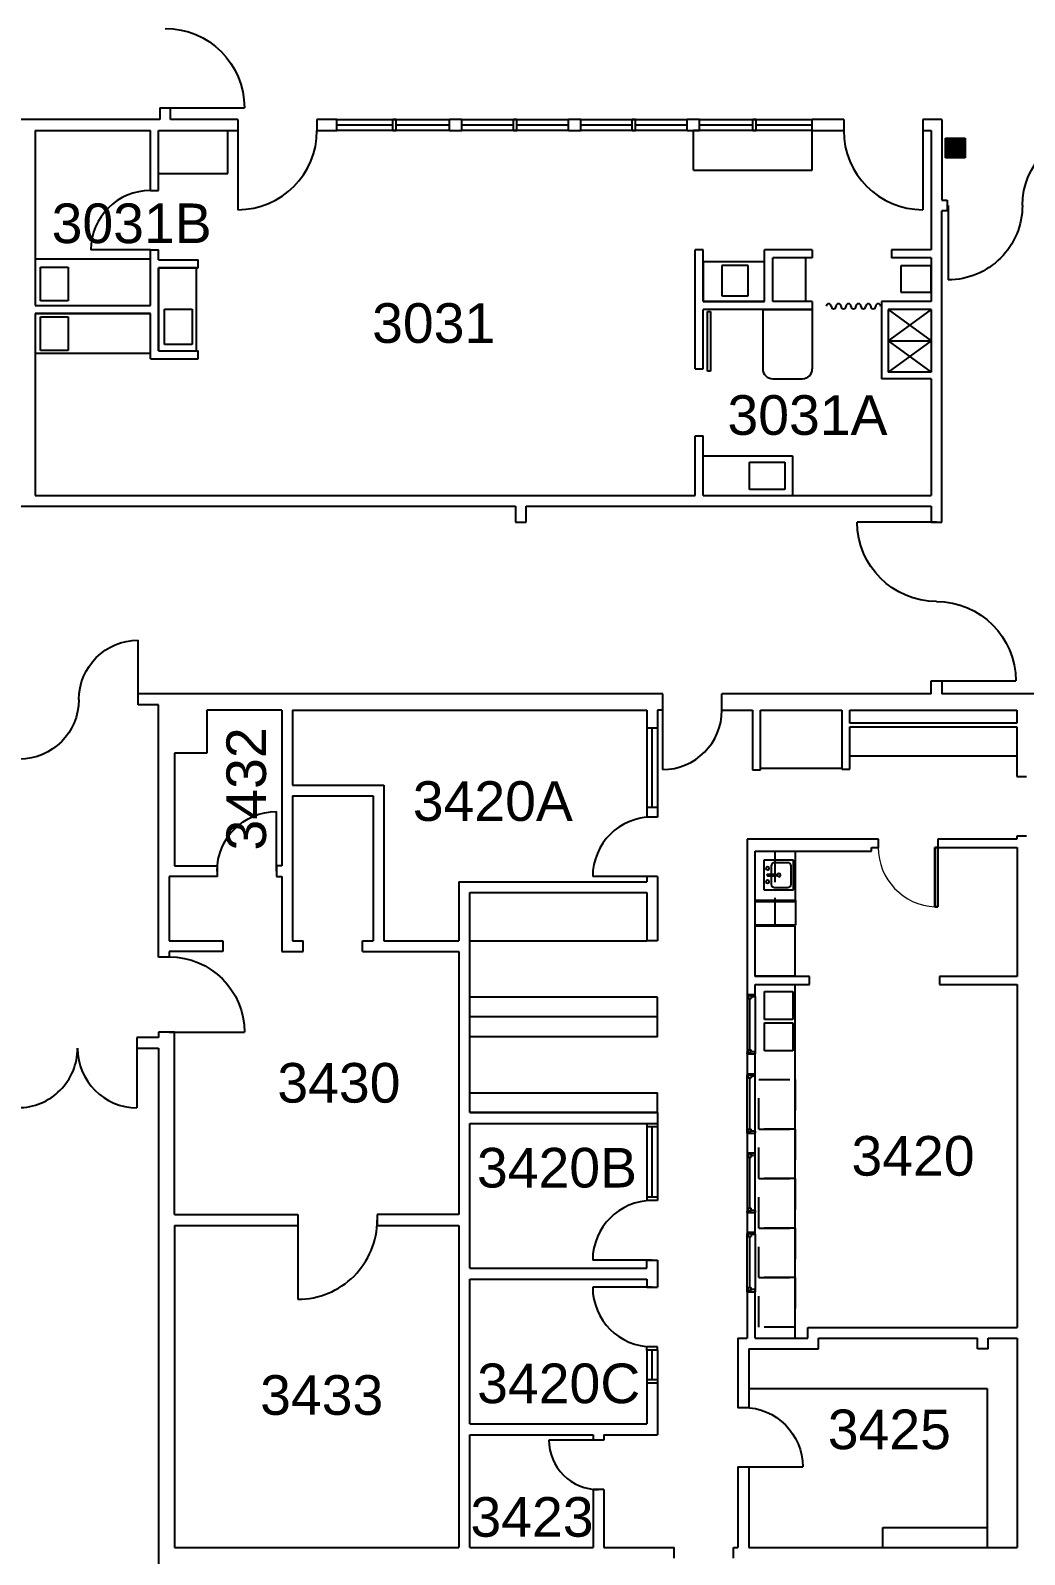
# Model space of a CAD drawing. Extents: x 338 to 7662, y 1527 to 4766.
# Drawn here: x 4682 to 5284, y 2449 to 3372 of the extents above; entities that cross this region are included whole.
import ezdxf

# ---------------------------------------------------------------- set-up
doc = ezdxf.new("R2010")
doc.units = 0
doc.header["$LTSCALE"] = 150
doc.header["$MEASUREMENT"] = 0
doc.linetypes.add('Dash', pattern=[0.25, 0.125, -0.125])
doc.linetypes.add('HIDDEN2', pattern=[0.1875, 0.125, -0.0625])
doc.layers.get('0').update_dxf_attribs({"linetype": 'CONTINUOUS'})
for name, color, linetype in [('A-ANNO-TX192', 4, 'CONTINUOUS'), ('A-DOOR', 2, 'CONTINUOUS'), ('A-FLOR-CASE', 3, 'CONTINUOUS'), ('A-FLOR-CASE-UPPR', 3, 'HIDDEN2'), ('A-FLOR-PFIX', 2, 'CONTINUOUS'), ('A-GLAZ', 2, 'CONTINUOUS'), ('A-GLAZ-SILL', 1, 'CONTINUOUS'), ('A-SHFT', 1, 'CONTINUOUS'), ('A-WALL-FULL', 6, 'CONTINUOUS'), ('X-MEDGAS', 5, 'CONTINUOUS')]:
    doc.layers.add(name, color=color, linetype=linetype)
doc.styles.add('ARIAL', font='arial.ttf')

# ---------------------------------------------------------------- blocks, each defined once
blk = doc.blocks.new('FIREPULL')
at = {"layer": 'X-MEDGAS'}
for p, q in [((-5.91, 0), (-5.91, 11.81)), ((-5.91, 11.81), (5.91, 11.81)), ((-5.9, 0), (-5.9, 11.81)), ((-5.87, 0), (-5.87, 11.81)), ((-5.84, 0), (-5.84, 11.81)), ((-5.81, 0), (-5.81, 11.81)), ((-5.78, 0), (-5.78, 11.81)), ((-5.75, 0), (-5.75, 11.81)), ((-5.72, 0), (-5.72, 11.81)), ((-5.69, 0), (-5.69, 11.81)), ((-5.65, 0), (-5.65, 11.81)), ((-5.62, 0), (-5.62, 11.81)), ((-5.59, 0), (-5.59, 11.81)), ((-5.56, 0), (-5.56, 11.81)), ((-5.53, 0), (-5.53, 11.81)), ((-5.5, 0), (-5.5, 11.81)), ((-5.47, 0), (-5.47, 11.81)), ((-5.44, 0), (-5.44, 11.81)), ((-5.4, 0), (-5.4, 11.81)), ((-5.37, 0), (-5.37, 11.81)), ((-5.34, 0), (-5.34, 11.81)), ((-5.31, 0), (-5.31, 11.81)), ((-5.28, 0), (-5.28, 11.81)), ((-5.25, 0), (-5.25, 11.81)), ((-5.22, 0), (-5.22, 11.81)), ((-5.19, 0), (-5.19, 11.81)), ((-5.15, 0), (-5.15, 11.81)), ((-5.12, 0), (-5.12, 11.81)), ((-5.09, 0), (-5.09, 11.81)), ((-5.06, 0), (-5.06, 11.81)), ((-5.03, 0), (-5.03, 11.81)), ((-5, 0), (-5, 11.81)), ((-4.97, 0), (-4.97, 11.81)), ((-4.94, 0), (-4.94, 11.81)), ((-4.9, 0), (-4.9, 11.81)), ((-4.87, 0), (-4.87, 11.81)), ((-4.84, 0), (-4.84, 11.81)), ((-4.81, 0), (-4.81, 11.81)), ((-4.78, 0), (-4.78, 11.81)), ((-4.75, 0), (-4.75, 11.81)), ((-4.72, 0), (-4.72, 11.81)), ((-4.69, 0), (-4.69, 11.81)), ((-4.65, 0), (-4.65, 11.81)), ((-4.62, 0), (-4.62, 11.81)), ((-4.59, 0), (-4.59, 11.81)), ((-4.56, 0), (-4.56, 11.81)), ((-4.53, 0), (-4.53, 11.81)), ((-4.5, 0), (-4.5, 11.81)), ((-4.47, 0), (-4.47, 11.81)), ((-4.44, 0), (-4.44, 11.81)), ((-4.4, 0), (-4.4, 11.81)), ((-4.37, 0), (-4.37, 11.81)), ((-4.34, 0), (-4.34, 11.81)), ((-4.31, 0), (-4.31, 11.81)), ((-4.28, 0), (-4.28, 11.81)), ((-4.25, 0), (-4.25, 11.81)), ((-4.22, 0), (-4.22, 11.81)), ((-4.19, 0), (-4.19, 11.81)), ((-4.15, 0), (-4.15, 11.81)), ((-4.12, 0), (-4.12, 11.81)), ((-4.09, 0), (-4.09, 11.81)), ((-4.06, 0), (-4.06, 11.81)), ((-4.03, 0), (-4.03, 11.81)), ((-4, 0), (-4, 11.81)), ((-3.97, 0), (-3.97, 11.81)), ((-3.94, 0), (-3.94, 11.81)), ((-3.9, 0), (-3.9, 11.81)), ((-3.87, 0), (-3.87, 11.81)), ((-3.84, 0), (-3.84, 11.81)), ((-3.81, 0), (-3.81, 11.81)), ((-3.78, 0), (-3.78, 11.81)), ((-3.75, 0), (-3.75, 11.81)), ((-3.72, 0), (-3.72, 11.81)), ((-3.69, 0), (-3.69, 11.81)), ((-3.65, 0), (-3.65, 11.81)), ((-3.62, 0), (-3.62, 11.81)), ((-3.59, 0), (-3.59, 11.81)), ((-3.56, 0), (-3.56, 11.81)), ((-3.53, 0), (-3.53, 11.81)), ((-3.5, 0), (-3.5, 11.81)), ((-3.47, 0), (-3.47, 11.81)), ((-3.44, 0), (-3.44, 11.81)), ((-3.4, 0), (-3.4, 11.81)), ((-3.37, 0), (-3.37, 11.81)), ((-3.34, 0), (-3.34, 11.81)), ((-3.31, 0), (-3.31, 11.81)), ((-3.28, 0), (-3.28, 11.81)), ((-3.25, 0), (-3.25, 11.81)), ((-3.22, 0), (-3.22, 11.81)), ((-3.19, 0), (-3.19, 11.81)), ((-3.15, 0), (-3.15, 11.81)), ((-3.12, 0), (-3.12, 11.81)), ((-3.09, 0), (-3.09, 11.81)), ((-3.06, 0), (-3.06, 11.81)), ((-3.03, 0), (-3.03, 11.81)), ((-3, 0), (-3, 11.81)), ((-2.97, 0), (-2.97, 11.81)), ((-2.94, 0), (-2.94, 11.81)), ((-2.9, 0), (-2.9, 11.81)), ((-2.87, 0), (-2.87, 11.81)), ((-2.84, 0), (-2.84, 11.81)), ((-2.81, 0), (-2.81, 11.81)), ((-2.78, 0), (-2.78, 11.81)), ((-2.75, 0), (-2.75, 11.81)), ((-2.72, 0), (-2.72, 11.81)), ((-2.69, 0), (-2.69, 11.81)), ((-2.65, 0), (-2.65, 11.81)), ((-2.62, 0), (-2.62, 11.81)), ((-2.59, 0), (-2.59, 11.81)), ((-2.56, 0), (-2.56, 11.81)), ((-2.53, 0), (-2.53, 11.81)), ((-2.5, 0), (-2.5, 11.81)), ((-2.47, 0), (-2.47, 11.81)), ((-2.44, 0), (-2.44, 11.81)), ((-2.4, 0), (-2.4, 11.81)), ((-2.37, 0), (-2.37, 11.81)), ((-2.34, 0), (-2.34, 11.81)), ((-2.31, 0), (-2.31, 11.81)), ((-2.28, 0), (-2.28, 11.81)), ((-2.25, 0), (-2.25, 11.81)), ((-2.22, 0), (-2.22, 11.81)), ((-2.19, 0), (-2.19, 11.81)), ((-2.15, 0), (-2.15, 11.81)), ((-2.12, 0), (-2.12, 11.81)), ((-2.09, 0), (-2.09, 11.81)), ((-2.06, 0), (-2.06, 11.81)), ((-2.03, 0), (-2.03, 11.81)), ((-2, 0), (-2, 11.81)), ((-1.97, 0), (-1.97, 11.81)), ((-1.94, 0), (-1.94, 11.81)), ((-1.9, 0), (-1.9, 11.81)), ((-1.87, 0), (-1.87, 11.81)), ((-1.84, 0), (-1.84, 11.81)), ((-1.81, 0), (-1.81, 11.81)), ((-1.78, 0), (-1.78, 11.81)), ((-1.75, 0), (-1.75, 11.81)), ((-1.72, 0), (-1.72, 11.81)), ((-1.69, 0), (-1.69, 11.81)), ((-1.65, 0), (-1.65, 11.81)), ((-1.62, 0), (-1.62, 11.81)), ((-1.59, 0), (-1.59, 11.81)), ((-1.56, 0), (-1.56, 11.81)), ((-1.53, 0), (-1.53, 11.81)), ((-1.5, 0), (-1.5, 11.81)), ((-1.47, 0), (-1.47, 11.81)), ((-1.44, 0), (-1.44, 11.81)), ((-1.4, 0), (-1.4, 11.81)), ((-1.37, 0), (-1.37, 11.81)), ((-1.34, 0), (-1.34, 11.81)), ((-1.31, 0), (-1.31, 11.81)), ((-1.28, 0), (-1.28, 11.81)), ((-1.25, 0), (-1.25, 11.81)), ((-1.22, 0), (-1.22, 11.81)), ((-1.19, 0), (-1.19, 11.81)), ((-1.15, 0), (-1.15, 11.81)), ((-1.12, 0), (-1.12, 11.81)), ((-1.09, 0), (-1.09, 11.81)), ((-1.06, 0), (-1.06, 11.81)), ((-1.03, 0), (-1.03, 11.81)), ((-1, 0), (-1, 11.81)), ((-0.97, 0), (-0.97, 11.81)), ((-0.94, 0), (-0.94, 11.81)), ((-0.9, 0), (-0.9, 11.81)), ((-0.87, 0), (-0.87, 11.81)), ((-0.84, 0), (-0.84, 11.81)), ((-0.81, 0), (-0.81, 11.81)), ((-0.78, 0), (-0.78, 11.81)), ((-0.75, 0), (-0.75, 11.81)), ((-0.72, 0), (-0.72, 11.81)), ((-0.69, 0), (-0.69, 11.81)), ((-0.65, 0), (-0.65, 11.81)), ((-0.62, 0), (-0.62, 11.81)), ((-0.59, 0), (-0.59, 11.81)), ((-0.56, 0), (-0.56, 11.81)), ((-0.53, 0), (-0.53, 11.81)), ((-0.5, 0), (-0.5, 11.81)), ((-0.47, 0), (-0.47, 11.81)), ((-0.44, 0), (-0.44, 11.81)), ((-0.4, 0), (-0.4, 11.81)), ((-0.37, 0), (-0.37, 11.81)), ((-0.34, 0), (-0.34, 11.81)), ((-0.31, 0), (-0.31, 11.81)), ((-0.28, 0), (-0.28, 11.81)), ((-0.25, 0), (-0.25, 11.81)), ((-0.22, 0), (-0.22, 11.81)), ((-0.19, 0), (-0.19, 11.81)), ((-0.15, 0), (-0.15, 11.81)), ((-0.12, 0), (-0.12, 11.81)), ((-0.09, 0), (-0.09, 11.81)), ((-0.06, 0), (-0.06, 11.81)), ((-0.03, 0), (-0.03, 11.81)), ((0, 0), (0, 11.81)), ((0.03, 0), (0.03, 11.81)), ((0.06, 0), (0.06, 11.81)), ((0.1, 0), (0.1, 11.81)), ((0.13, 0), (0.13, 11.81)), ((0.16, 0), (0.16, 11.81)), ((0.19, 0), (0.19, 11.81)), ((0.22, 0), (0.22, 11.81)), ((0.25, 0), (0.25, 11.81)), ((0.28, 0), (0.28, 11.81)), ((0.31, 0), (0.31, 11.81)), ((0.35, 0), (0.35, 11.81)), ((0.38, 0), (0.38, 11.81)), ((0.41, 0), (0.41, 11.81)), ((0.44, 0), (0.44, 11.81)), ((0.47, 0), (0.47, 11.81)), ((0.5, 0), (0.5, 11.81)), ((0.53, 0), (0.53, 11.81)), ((0.56, 0), (0.56, 11.81)), ((0.6, 0), (0.6, 11.81)), ((0.63, 0), (0.63, 11.81)), ((0.66, 0), (0.66, 11.81)), ((0.69, 0), (0.69, 11.81)), ((0.72, 0), (0.72, 11.81)), ((0.75, 0), (0.75, 11.81)), ((0.78, 0), (0.78, 11.81)), ((0.81, 0), (0.81, 11.81)), ((0.85, 0), (0.85, 11.81)), ((0.88, 0), (0.88, 11.81)), ((0.91, 0), (0.91, 11.81)), ((0.94, 0), (0.94, 11.81)), ((0.97, 0), (0.97, 11.81)), ((1, 0), (1, 11.81)), ((1.03, 0), (1.03, 11.81)), ((1.06, 0), (1.06, 11.81)), ((1.1, 0), (1.1, 11.81)), ((1.13, 0), (1.13, 11.81)), ((1.16, 0), (1.16, 11.81)), ((1.19, 0), (1.19, 11.81)), ((1.22, 0), (1.22, 11.81)), ((1.25, 0), (1.25, 11.81)), ((1.28, 0), (1.28, 11.81)), ((1.31, 0), (1.31, 11.81)), ((1.35, 0), (1.35, 11.81)), ((1.38, 0), (1.38, 11.81)), ((1.41, 0), (1.41, 11.81)), ((1.44, 0), (1.44, 11.81)), ((1.47, 0), (1.47, 11.81)), ((1.5, 0), (1.5, 11.81)), ((1.53, 0), (1.53, 11.81)), ((1.56, 0), (1.56, 11.81)), ((1.6, 0), (1.6, 11.81)), ((1.63, 0), (1.63, 11.81)), ((1.66, 0), (1.66, 11.81)), ((1.69, 0), (1.69, 11.81)), ((1.72, 0), (1.72, 11.81)), ((1.75, 0), (1.75, 11.81)), ((1.78, 0), (1.78, 11.81)), ((1.81, 0), (1.81, 11.81)), ((1.85, 0), (1.85, 11.81)), ((1.88, 0), (1.88, 11.81)), ((1.91, 0), (1.91, 11.81)), ((1.94, 0), (1.94, 11.81)), ((1.97, 0), (1.97, 11.81)), ((2, 0), (2, 11.81)), ((2.03, 0), (2.03, 11.81)), ((2.06, 0), (2.06, 11.81)), ((2.1, 0), (2.1, 11.81)), ((2.13, 0), (2.13, 11.81)), ((2.16, 0), (2.16, 11.81)), ((2.19, 0), (2.19, 11.81)), ((2.22, 0), (2.22, 11.81)), ((2.25, 0), (2.25, 11.81)), ((2.28, 0), (2.28, 11.81)), ((2.31, 0), (2.31, 11.81)), ((2.35, 0), (2.35, 11.81)), ((2.38, 0), (2.38, 11.81)), ((2.41, 0), (2.41, 11.81)), ((2.44, 0), (2.44, 11.81)), ((2.47, 0), (2.47, 11.81)), ((2.5, 0), (2.5, 11.81)), ((2.53, 0), (2.53, 11.81)), ((2.56, 0), (2.56, 11.81)), ((2.6, 0), (2.6, 11.81)), ((2.63, 0), (2.63, 11.81)), ((2.66, 0), (2.66, 11.81)), ((2.69, 0), (2.69, 11.81)), ((2.72, 0), (2.72, 11.81)), ((2.75, 0), (2.75, 11.81)), ((2.78, 0), (2.78, 11.81)), ((2.81, 0), (2.81, 11.81)), ((2.85, 0), (2.85, 11.81)), ((2.88, 0), (2.88, 11.81)), ((2.91, 0), (2.91, 11.81)), ((2.94, 0), (2.94, 11.81)), ((2.97, 0), (2.97, 11.81)), ((3, 0), (3, 11.81)), ((3.03, 0), (3.03, 11.81)), ((3.06, 0), (3.06, 11.81)), ((3.1, 0), (3.1, 11.81)), ((3.13, 0), (3.13, 11.81)), ((3.16, 0), (3.16, 11.81)), ((3.19, 0), (3.19, 11.81)), ((3.22, 0), (3.22, 11.81)), ((3.25, 0), (3.25, 11.81)), ((3.28, 0), (3.28, 11.81)), ((3.31, 0), (3.31, 11.81)), ((3.35, 0), (3.35, 11.81)), ((3.38, 0), (3.38, 11.81)), ((3.41, 0), (3.41, 11.81)), ((3.44, 0), (3.44, 11.81)), ((3.47, 0), (3.47, 11.81)), ((3.5, 0), (3.5, 11.81)), ((3.53, 0), (3.53, 11.81)), ((3.56, 0), (3.56, 11.81)), ((3.6, 0), (3.6, 11.81)), ((3.63, 0), (3.63, 11.81)), ((3.66, 0), (3.66, 11.81)), ((3.69, 0), (3.69, 11.81)), ((3.72, 0), (3.72, 11.81)), ((3.75, 0), (3.75, 11.81)), ((3.78, 0), (3.78, 11.81)), ((3.81, 0), (3.81, 11.81)), ((3.85, 0), (3.85, 11.81)), ((3.88, 0), (3.88, 11.81)), ((3.91, 0), (3.91, 11.81)), ((3.94, 0), (3.94, 11.81)), ((3.97, 0), (3.97, 11.81)), ((4, 0), (4, 11.81)), ((4.03, 0), (4.03, 11.81)), ((4.06, 0), (4.06, 11.81)), ((4.1, 0), (4.1, 11.81)), ((4.13, 0), (4.13, 11.81)), ((4.16, 0), (4.16, 11.81)), ((4.19, 0), (4.19, 11.81)), ((4.22, 0), (4.22, 11.81)), ((4.25, 0), (4.25, 11.81)), ((4.28, 0), (4.28, 11.81)), ((4.31, 0), (4.31, 11.81)), ((4.35, 0), (4.35, 11.81)), ((4.38, 0), (4.38, 11.81)), ((4.41, 0), (4.41, 11.81)), ((4.44, 0), (4.44, 11.81)), ((4.47, 0), (4.47, 11.81)), ((4.5, 0), (4.5, 11.81)), ((4.53, 0), (4.53, 11.81)), ((4.56, 0), (4.56, 11.81)), ((4.6, 0), (4.6, 11.81)), ((4.63, 0), (4.63, 11.81)), ((4.66, 0), (4.66, 11.81)), ((4.69, 0), (4.69, 11.81)), ((4.72, 0), (4.72, 11.81)), ((4.75, 0), (4.75, 11.81)), ((4.78, 0), (4.78, 11.81)), ((4.81, 0), (4.81, 11.81)), ((4.85, 0), (4.85, 11.81)), ((4.88, 0), (4.88, 11.81)), ((4.91, 0), (4.91, 11.81)), ((4.94, 0), (4.94, 11.81)), ((4.97, 0), (4.97, 11.81)), ((5, 0), (5, 11.81)), ((5.03, 0), (5.03, 11.81)), ((5.06, 0), (5.06, 11.81)), ((5.1, 0), (5.1, 11.81)), ((5.13, 0), (5.13, 11.81)), ((5.16, 0), (5.16, 11.81)), ((5.19, 0), (5.19, 11.81)), ((5.22, 0), (5.22, 11.81)), ((5.25, 0), (5.25, 11.81)), ((5.28, 0), (5.28, 11.81)), ((5.31, 0), (5.31, 11.81)), ((5.35, 0), (5.35, 11.81)), ((5.38, 0), (5.38, 11.81)), ((5.41, 0), (5.41, 11.81)), ((5.44, 0), (5.44, 11.81)), ((5.47, 0), (5.47, 11.81)), ((5.5, 0), (5.5, 11.81)), ((5.53, 0), (5.53, 11.81)), ((5.56, 0), (5.56, 11.81)), ((5.6, 0), (5.6, 11.81)), ((5.63, 0), (5.63, 11.81)), ((5.66, 0), (5.66, 11.81)), ((5.69, 0), (5.69, 11.81)), ((5.72, 0), (5.72, 11.81)), ((5.75, 0), (5.75, 11.81)), ((5.78, 0), (5.78, 11.81)), ((5.81, 0), (5.81, 11.81)), ((5.85, 0), (5.85, 11.81)), ((5.88, 0), (5.88, 11.81)), ((5.91, 11.81), (5.91, 0)), ((5.91, 0), (-5.91, 0))]:
    blk.add_line(p, q, dxfattribs=at)
blk = doc.blocks.new('dr-48')
blk.add_line((0, 0), (0, 48.04))
blk.add_arc((-0.08, -0.03), 48.08, 0.04232, 89.90518)
blk = doc.blocks.new('dr-36')
blk.add_line((0, 0), (0, 36.06))
blk.add_arc((-0.1, -0.04), 36.1, 0.06887, 89.83373)
blk = doc.blocks.new('Single-Flush - 36_ x 84_-22-I_V_ PREP_ FLOOR PLAN')
at = {"layer": 'A-DOOR', "lineweight": 30}
for p, q in [((16.25, -2.44), (16.25, -38.46)), ((18, -2.44), (16.25, -2.44)), ((18, -2.44), (18, -38.46)), ((18, -38.46), (16.25, -38.46))]:
    blk.add_line(p, q, dxfattribs=at)
at = {"layer": 'A-DOOR', "lineweight": 9}
blk.add_arc((18, -2.44), 36.07, 180, 267.21884, dxfattribs=at)
blk = doc.blocks.new('Base Cabinet-Double Door _ 2 Drawer - 30_-7-I_V_ PREP_ FLOOR PLAN')
at = {"layer": 'A-FLOR-CASE', "linetype": 'Dash'}
for p, q in [((-14.26, -22), (-14.26, 0)), ((-14.26, 0), (15.74, 0)), ((15.74, 0), (15.74, -22)), ((15.74, -22), (-14.26, -22))]:
    blk.add_line(p, q, dxfattribs=at)

msp = doc.modelspace()

# ---------------------------------------------------------------- linework, layer by layer
at = {"layer": 'A-DOOR'}
for p, q in [((4807.75, 3311.5), (4807.75, 3263.5)), ((5222.75, 3311.5), (5222.75, 3263.5)), ((5238, 3266), (5238, 3221)), ((4754.88, 3239.12), (4718.88, 3239.12)), ((5092.26, 3165.81), (5092.26, 3201.81)), ((5092.26, 3201.81), (5094.01, 3201.81)), ((5094.01, 3201.81), (5094.01, 3165.81)), ((5094.01, 3165.81), (5092.26, 3165.81)), ((5065, 2960.5), (5065, 2924.5)), ((4831.25, 2863), (4831.25, 2899)), ((5058.75, 2859.75), (5022.75, 2859.75)), ((4766.25, 2765.5), (4811.85, 2765.5)), ((4746.75, 2755.75), (4746.75, 2719.75)), ((4844.25, 2651.75), (4844.25, 2603.75)), ((5058.75, 2627.5), (5022.75, 2627.5)), ((5058.75, 2611), (5022.75, 2611)), ((5026.25, 2518.5), (4996.25, 2518.5)), ((5114, 2502.25), (5150, 2502.25))]:
    msp.add_line(p, q, dxfattribs=at)
for centre, radius, start, end in [((4807.75, 3311.5), 48, 270, 0), ((5222.75, 3311.5), 48, 180, 270), ((4754.88, 3239.12), 36, 90, 180), ((5165.67, 3205.01), 1.5, 0, 180), ((5168.67, 3205.01), 1.5, 180, 0), ((5171.67, 3205.01), 1.5, 0, 180), ((5174.67, 3205.01), 1.5, 180, 0), ((5177.67, 3205.01), 1.5, 0, 180), ((5180.67, 3205.01), 1.5, 180, 0), ((5183.67, 3205.01), 1.5, 0, 180), ((5186.67, 3205.01), 1.5, 180, 0), ((5189.67, 3205.01), 1.5, 0, 180), ((5192.67, 3205.01), 1.5, 180, 0), ((5195.67, 3205.01), 1.5, 0, 180)]:
    msp.add_arc(centre, radius, start, end, dxfattribs=at)
at = {"layer": 'A-DOOR', "extrusion": (0, 0, -1)}
for centre, major_axis, start_param, end_param in [((5328, 3266), (-31.82, 31.82), 5.497787, 7.068583), ((5238, 3266), (-31.82, 31.82), 2.356194, 3.926991), ((4831.25, 2863), (25.46, 25.46), 3.926991, 5.497787), ((4766.25, 2765.5), (32.24, 32.24), 5.497787, 7.068583), ((5114, 2502.25), (-25.46, 25.46), 0.785398, 2.356194)]:
    msp.add_ellipse(centre, major_axis=major_axis, ratio=1, start_param=start_param, end_param=end_param, dxfattribs=at)
at = {"layer": 'A-DOOR'}
for centre, major_axis, start_param, end_param in [((5065, 2960.5), (25.46, 25.46), 3.926991, 5.497787), ((5058.75, 2859.75), (25.46, 25.46), 0.785398, 2.356194), ((4674.75, 2755.75), (-25.46, 25.46), 2.356194, 3.926991), ((4746.75, 2755.75), (-25.46, 25.46), 0.785398, 2.356194), ((5058.75, 2627.5), (25.46, 25.46), 0.785398, 2.356194), ((4844.25, 2651.75), (-33.94, 33.94), 2.356194, 3.926991), ((5058.75, 2611), (-25.46, 25.46), 0.785398, 2.356194), ((5026.25, 2518.5), (21.21, 21.21), 2.356194, 3.926991)]:
    msp.add_ellipse(centre, major_axis=major_axis, ratio=1, start_param=start_param, end_param=end_param, dxfattribs=at)
at = {"layer": 'A-FLOR-CASE', "linetype": 'Continuous'}
for p, q in [((4759.75, 3285.5), (4759.75, 3311.5)), ((4759.75, 3311.5), (4801.75, 3311.5)), ((5155.75, 3311.5), (5083.75, 3311.5)), ((4685, 3233.5), (4685, 3205.56)), ((4754.88, 3205.56), (4754.88, 3233.12)), ((5089.75, 3232), (5089.75, 3208)), ((5126.88, 3208), (5126.88, 3232)), ((4782.75, 3228.25), (4759.75, 3228.25)), ((4759.75, 3228.25), (4759.75, 3178)), ((4685, 3205.56), (4754.88, 3205.56)), ((5089.75, 3208), (5126.88, 3208)), ((5125.75, 3203.12), (5155.75, 3203.12)), ((4754.88, 3200.69), (4685, 3200.69)), ((4685, 3200.69), (4685, 3176.69)), ((4754.88, 3176.69), (4754.88, 3200.69)), ((4759.75, 3178), (4782.75, 3178)), ((4948.25, 2820.75), (4948.25, 2850)), ((4948.25, 2850), (5055.5, 2850)), ((5055.5, 2850), (5055.5, 2820.75)), ((4948.25, 2762.75), (4948.25, 2786.75)), ((4948.25, 2716.75), (4948.25, 2728.75)), ((5062, 2716.75), (4948.25, 2716.75))]:
    msp.add_line(p, q, dxfattribs=at)
at = {"layer": 'A-FLOR-CASE'}
for p, q in [((4801.75, 3285.5), (4801.75, 3311.5)), ((5083.75, 3287.5), (5083.75, 3311.5)), ((5155.75, 3287.5), (5155.75, 3311.5)), ((4759.75, 3285.5), (4801.75, 3285.5)), ((5083.75, 3287.5), (5155.75, 3287.5)), ((4754.88, 3233.5), (4685, 3233.5)), ((5126.88, 3232), (5089.75, 3232)), ((5151.75, 3208), (5151.75, 3234.25)), ((4782.75, 3178), (4782.75, 3228.25)), ((5125.75, 3203.12), (5125.75, 3167.12)), ((5155.75, 3203.12), (5155.75, 3167.12)), ((4685, 3176.69), (4754.88, 3176.69)), ((5131.75, 3161.12), (5149.75, 3161.12)), ((5089.75, 3114.5), (5143.75, 3114.5)), ((5143.75, 3114.5), (5143.75, 3090.5)), ((5124.44, 2925.25), (5173.56, 2925.25)), ((5178.44, 2932.75), (5279.5, 2932.75)), ((5145.56, 2844.62), (5145.56, 2874.62)), ((5121.12, 2845.36), (5145.56, 2845.36)), ((5121.12, 2844.62), (5145.56, 2844.62)), ((5145.56, 2845.36), (5145.56, 2830.36)), ((5145.56, 2830.36), (5121.12, 2830.36)), ((5145.46, 2829.65), (5121.12, 2829.65)), ((5145.46, 2799.65), (5145.46, 2829.65)), ((4948.25, 2820.75), (5055.5, 2820.75)), ((5121.12, 2799.65), (5145.46, 2799.65)), ((5126.88, 2790.12), (5143.88, 2790.12)), ((5126.88, 2773.12), (5126.88, 2790.12)), ((5143.88, 2790.12), (5143.88, 2773.12)), ((5145.44, 2580.25), (5145.44, 2794.38)), ((5145.44, 2764.38), (5145.44, 2794.38)), ((5062, 2786.75), (4948.25, 2786.75)), ((5062, 2762.75), (5062, 2786.75)), ((5062, 2774.75), (4948.25, 2774.75)), ((5143.88, 2773.12), (5126.88, 2773.12)), ((5126.88, 2771.12), (5143.88, 2771.12)), ((5126.88, 2754.12), (5126.88, 2771.12)), ((5143.88, 2771.12), (5143.88, 2754.12)), ((5062, 2762.75), (4948.25, 2762.75)), ((5143.88, 2754.12), (5126.88, 2754.12)), ((4948.25, 2728.75), (5062, 2728.75)), ((5062, 2716.75), (5062, 2728.75)), ((5117.25, 2549.75), (5261.75, 2549.75)), ((5261.75, 2549.75), (5261.75, 2453.5)), ((5198.5, 2465.5), (5261.75, 2465.5)), ((5198.5, 2453.5), (5198.5, 2465.5))]:
    msp.add_line(p, q, dxfattribs=at)
at = {"layer": 'A-FLOR-CASE', "linetype": 'Dash'}
for p, q in [((5123.44, 2706.84), (5123.44, 2736.84)), ((5123.44, 2736.84), (5145.44, 2736.84)), ((5145.44, 2736.84), (5145.44, 2706.84)), ((5145.44, 2706.84), (5123.44, 2706.84))]:
    msp.add_line(p, q, dxfattribs=at)
at = {"layer": 'A-FLOR-CASE'}
for centre, start, end in [((5131.75, 3167.12), 180, 270), ((5149.75, 3167.12), 270, 0)]:
    msp.add_arc(centre, 6, start, end, dxfattribs=at)
at = {"layer": 'A-FLOR-CASE-UPPR'}
msp.add_line((5133.12, 2875), (5133.12, 2830.36), dxfattribs=at)
at = {"layer": 'A-FLOR-PFIX'}
for p, q in [((4688.38, 3228.75), (4705.04, 3228.75)), ((4688.38, 3208.38), (4688.38, 3228.75)), ((4705.04, 3228.75), (4705.04, 3208.38)), ((5101.06, 3229.67), (5101.06, 3211.34)), ((5116.89, 3229.67), (5101.06, 3229.67)), ((5116.89, 3211.34), (5116.89, 3229.67)), ((5227.75, 3229.45), (5209.43, 3229.45)), ((5209.43, 3229.45), (5209.43, 3213.62)), ((5227.75, 3213.62), (5227.75, 3229.45)), ((5101.06, 3211.34), (5116.89, 3211.34)), ((5209.43, 3213.62), (5227.75, 3213.62)), ((4705.04, 3208.38), (4688.38, 3208.38)), ((4763.48, 3203.24), (4780.13, 3203.24)), ((4763.48, 3181.87), (4763.48, 3203.24)), ((4780.13, 3203.24), (4780.13, 3181.87)), ((4688.38, 3198.61), (4705.04, 3198.61)), ((4688.38, 3178.24), (4688.38, 3198.61)), ((4705.04, 3198.61), (4705.04, 3178.24)), ((4705.04, 3178.24), (4688.38, 3178.24)), ((4780.13, 3181.87), (4763.48, 3181.87)), ((5117.67, 3093.98), (5117.67, 3110.64)), ((5117.67, 3110.64), (5139.04, 3110.64)), ((5139.04, 3110.64), (5139.04, 3093.98)), ((5139.04, 3093.98), (5117.67, 3093.98)), ((5126.43, 2869.61), (5126.43, 2851.61)), ((5144.43, 2869.61), (5126.43, 2869.61)), ((5128.68, 2861.11), (5133.43, 2861.11)), ((5130.93, 2866.11), (5130.93, 2861.11)), ((5140.93, 2868.11), (5132.93, 2868.11)), ((5142.93, 2855.11), (5142.93, 2866.11)), ((5144.43, 2851.61), (5144.43, 2869.61)), ((5126.43, 2851.61), (5144.43, 2851.61)), ((5128.68, 2860.11), (5133.43, 2860.11)), ((5130.93, 2860.11), (5130.93, 2855.11)), ((5132.93, 2853.11), (5140.93, 2853.11))]:
    msp.add_line(p, q, dxfattribs=at)
for centre, radius, start, end in [((5128.68, 2864.61), 1, 90, 270), ((5128.68, 2860.61), 0.5, 90, 270), ((5128.68, 2864.61), 1, 270, 90), ((5132.93, 2866.11), 2, 90, 180), ((5133.43, 2860.61), 0.5, 270, 90), ((5135.52, 2860.61), 1, 90, 270), ((5135.52, 2860.61), 1, 270, 90), ((5140.93, 2866.11), 2, 0, 90), ((5128.68, 2856.61), 1, 90, 270), ((5128.68, 2856.61), 1, 270, 90), ((5132.93, 2855.11), 2, 180, 270), ((5140.93, 2855.11), 2, 270, 0)]:
    msp.add_arc(centre, radius, start, end, dxfattribs=at)
at = {"layer": 'A-GLAZ'}
for p, q in [((4901.75, 3314.75), (4867.75, 3314.75)), ((4901.75, 3311.5), (4901.75, 3318)), ((4903.75, 3318), (4901.75, 3318)), ((4903.75, 3311.5), (4903.75, 3318)), ((4936, 3314.75), (4903.75, 3314.75)), ((4936, 3311.5), (4936, 3318)), ((4943.5, 3318), (4936, 3318)), ((4943.5, 3311.5), (4943.5, 3318)), ((4974.75, 3314.75), (4943.5, 3314.75)), ((4974.75, 3311.5), (4974.75, 3318)), ((4976.75, 3318), (4974.75, 3318)), ((4976.75, 3311.5), (4976.75, 3318)), ((5008, 3314.75), (4976.75, 3314.75)), ((5015.5, 3318), (5008, 3318)), ((5008, 3311.5), (5008, 3318)), ((5015.5, 3311.5), (5015.5, 3318)), ((5046.75, 3314.75), (5015.5, 3314.75)), ((5046.75, 3311.5), (5046.75, 3318)), ((5048.75, 3318), (5046.75, 3318)), ((5048.75, 3311.5), (5048.75, 3318)), ((5080, 3314.75), (5048.75, 3314.75)), ((5087.5, 3318), (5080, 3318)), ((5080, 3311.5), (5080, 3318)), ((5087.5, 3311.5), (5087.5, 3318)), ((5119.75, 3314.75), (5087.5, 3314.75)), ((5119.75, 3311.5), (5119.75, 3318)), ((5121.75, 3318), (5119.75, 3318)), ((5121.75, 3311.5), (5121.75, 3318)), ((5155.75, 3314.75), (5121.75, 3314.75)), ((4901.75, 3311.5), (4903.75, 3311.5)), ((4936, 3311.5), (4943.5, 3311.5)), ((4974.75, 3311.5), (4976.75, 3311.5)), ((5008, 3311.5), (5015.5, 3311.5)), ((5046.75, 3311.5), (5048.75, 3311.5)), ((5080, 3311.5), (5087.5, 3311.5)), ((5119.75, 3311.5), (5121.75, 3311.5)), ((5058.75, 2901.5), (5058.75, 2949.5)), ((5116.25, 2788.34), (5116.25, 2787.59)), ((5116.25, 2788.34), (5121.12, 2788.34)), ((5118.75, 2787.59), (5116.25, 2787.59)), ((5117, 2787.59), (5118.75, 2787.59)), ((5117, 2787.59), (5117, 2785.84)), ((5118.75, 2787.59), (5118.75, 2785.84)), ((5118.75, 2787.09), (5118.75, 2787.59)), ((5118.75, 2787.09), (5121.12, 2787.09)), ((5121.12, 2787.09), (5121.12, 2788.34)), ((5117, 2785.84), (5118.75, 2785.84)), ((5117.87, 2754.84), (5117.87, 2785.84)), ((5118.75, 2753.09), (5116.25, 2753.09)), ((5116.25, 2752.34), (5116.25, 2753.09)), ((5116.25, 2752.34), (5121.12, 2752.34)), ((5117, 2754.84), (5118.75, 2754.84)), ((5117, 2753.09), (5117, 2754.84)), ((5117, 2753.09), (5118.75, 2753.09)), ((5118.75, 2753.09), (5118.75, 2754.84)), ((5121.12, 2753.59), (5118.75, 2753.59)), ((5118.75, 2753.09), (5118.75, 2753.59)), ((5121.12, 2753.59), (5121.12, 2752.34)), ((5116.25, 2740.34), (5116.25, 2739.59)), ((5116.25, 2740.34), (5121.12, 2740.34)), ((5118.75, 2739.59), (5116.25, 2739.59)), ((5117, 2739.59), (5118.75, 2739.59)), ((5117, 2739.59), (5117, 2737.84)), ((5117, 2737.84), (5118.75, 2737.84)), ((5117.87, 2706.84), (5117.87, 2737.84)), ((5118.75, 2739.59), (5118.75, 2737.84)), ((5118.75, 2739.09), (5118.75, 2739.59)), ((5118.75, 2739.09), (5121.12, 2739.09)), ((5121.12, 2739.09), (5121.12, 2740.34)), ((5055.5, 2710.25), (5055.5, 2708.25)), ((5062, 2708.25), (5055.5, 2708.25)), ((5058.75, 2665.5), (5058.75, 2708.25)), ((5118.75, 2705.09), (5116.25, 2705.09)), ((5116.25, 2704.34), (5116.25, 2705.09)), ((5116.25, 2704.34), (5121.12, 2704.34)), ((5117, 2706.84), (5118.75, 2706.84)), ((5117, 2705.09), (5117, 2706.84)), ((5117, 2705.09), (5118.75, 2705.09)), ((5118.75, 2705.09), (5118.75, 2706.84)), ((5121.12, 2705.59), (5118.75, 2705.59)), ((5118.75, 2705.09), (5118.75, 2705.59)), ((5121.12, 2705.59), (5121.12, 2704.34)), ((5116.25, 2692.48), (5121.12, 2692.48)), ((5116.25, 2692.34), (5116.25, 2691.59)), ((5118.75, 2691.59), (5116.25, 2691.59)), ((5117, 2691.59), (5118.75, 2691.59)), ((5117, 2691.59), (5117, 2689.84)), ((5117, 2689.84), (5118.75, 2689.84)), ((5117.87, 2658.84), (5117.87, 2689.84)), ((5118.75, 2691.59), (5118.75, 2689.84)), ((5118.75, 2691.09), (5118.75, 2691.59)), ((5118.75, 2691.09), (5121.12, 2691.09)), ((5121.12, 2691.09), (5121.12, 2692.34)), ((5062, 2665.5), (5055.5, 2665.5)), ((5055.5, 2665.5), (5055.5, 2663.5)), ((5062, 2663.5), (5055.5, 2663.5)), ((5062, 2665.5), (5062, 2663.5)), ((5117, 2658.84), (5118.75, 2658.84)), ((5117, 2657.09), (5117, 2658.84)), ((5118.75, 2657.09), (5118.75, 2658.84)), ((5118.75, 2657.09), (5116.25, 2657.09)), ((5116.25, 2656.34), (5116.25, 2657.09)), ((5116.25, 2656.34), (5121.12, 2656.34)), ((5117, 2657.09), (5118.75, 2657.09)), ((5121.12, 2657.59), (5118.75, 2657.59)), ((5118.75, 2657.09), (5118.75, 2657.59)), ((5121.12, 2657.59), (5121.12, 2656.34)), ((5116.25, 2644.34), (5116.25, 2643.59)), ((5116.25, 2644.34), (5121.12, 2644.34)), ((5118.75, 2643.59), (5116.25, 2643.59)), ((5117, 2643.59), (5118.75, 2643.59)), ((5117, 2643.59), (5117, 2641.84)), ((5117, 2641.84), (5118.75, 2641.84)), ((5117.87, 2610.84), (5117.87, 2641.84)), ((5118.75, 2643.59), (5118.75, 2641.84)), ((5118.75, 2643.09), (5118.75, 2643.59)), ((5118.75, 2643.09), (5121.12, 2643.09)), ((5121.12, 2643.09), (5121.12, 2644.34)), ((5118.75, 2609.09), (5116.25, 2609.09)), ((5116.25, 2608.34), (5116.25, 2609.09)), ((5116.25, 2608.34), (5121.12, 2608.34)), ((5117, 2610.84), (5118.75, 2610.84)), ((5117, 2609.09), (5117, 2610.84)), ((5117, 2609.09), (5118.75, 2609.09)), ((5118.75, 2609.09), (5118.75, 2610.84)), ((5121.12, 2609.59), (5118.75, 2609.59)), ((5118.75, 2609.09), (5118.75, 2609.59)), ((5121.12, 2609.59), (5121.12, 2608.34)), ((5055.5, 2573), (5055.5, 2575)), ((5062, 2575), (5055.5, 2575)), ((5062, 2573), (5062, 2575)), ((5062, 2573), (5055.5, 2573)), ((5058.75, 2555), (5058.75, 2573)), ((5062, 2555), (5055.5, 2555)), ((5062, 2553), (5055.5, 2553))]:
    msp.add_line(p, q, dxfattribs=at)
at = {"layer": 'A-GLAZ', "linetype": 'Continuous'}
for p, q in [((5062, 2710.25), (5062, 2708.25)), ((5055.5, 2555), (5055.5, 2553)), ((5062, 2555), (5062, 2553))]:
    msp.add_line(p, q, dxfattribs=at)
at = {"layer": 'A-GLAZ-SILL'}
for p, q in [((4867.75, 3318), (4936, 3318)), ((4943.5, 3318), (5008, 3318)), ((5015.5, 3318), (5080, 3318)), ((5087.5, 3318), (5155.75, 3318)), ((4936, 3311.5), (4867.75, 3311.5)), ((5008, 3311.5), (4943.5, 3311.5)), ((5080, 3311.5), (5015.5, 3311.5)), ((5155.75, 3311.5), (5087.5, 3311.5)), ((5055.5, 2949.5), (5055.5, 2901.5)), ((5062, 2949.5), (5062, 2901.5)), ((5116.25, 2787.59), (5116.25, 2753.09)), ((5121.12, 2787.09), (5121.12, 2753.59)), ((5116.25, 2705.09), (5116.25, 2739.59)), ((5121.12, 2705.59), (5121.12, 2739.09)), ((5055.5, 2708.25), (5055.5, 2665.5)), ((5062, 2708.25), (5062, 2665.5)), ((5116.25, 2691.59), (5116.25, 2657.09)), ((5121.12, 2657.59), (5121.12, 2691.09)), ((5116.25, 2609.09), (5116.25, 2643.59)), ((5121.12, 2643.09), (5121.12, 2609.59)), ((5055.5, 2573), (5055.5, 2555)), ((5062, 2573), (5062, 2555))]:
    msp.add_line(p, q, dxfattribs=at)
at = {"layer": 'A-SHFT'}
for p, q in [((5201.75, 3203.12), (5227.75, 3184.12)), ((5227.75, 3203.12), (5201.75, 3184.12)), ((5201.75, 3184.12), (5227.75, 3184.12)), ((5227.75, 3184.12), (5201.75, 3165.12)), ((5201.75, 3184.12), (5227.75, 3165.12))]:
    msp.add_line(p, q, dxfattribs=at)
at = {"layer": 'A-WALL-FULL'}
for p, q in [((4760.5, 3325.25), (4760.5, 3318)), ((4760.5, 3325.25), (4767, 3325.25)), ((4767, 3318), (4767, 3325.25)), ((4760.5, 3318), (4672, 3318)), ((4807.75, 3318), (4767, 3318)), ((4807.75, 3318), (4807.75, 3311.5)), ((4855.75, 3318), (4855.75, 3311.5)), ((4867.75, 3318), (4855.75, 3318)), ((4867.75, 3311.5), (4867.75, 3318)), ((5155.75, 3311.5), (5155.75, 3318)), ((5174.75, 3318), (5155.75, 3318)), ((5174.75, 3318), (5174.75, 3311.5)), ((5222.75, 3318), (5222.75, 3311.5)), ((5234.25, 3318), (5222.75, 3318)), ((5234.25, 3318), (5234.25, 3269.25)), ((4685, 3311.5), (4754.88, 3311.5)), ((4685, 3311.5), (4685, 3205.56)), ((4754.88, 3275.12), (4754.88, 3311.5)), ((4759.75, 3311.5), (4807.75, 3311.5)), ((4759.75, 3275.12), (4759.75, 3311.5)), ((4855.75, 3311.5), (4867.75, 3311.5)), ((5155.75, 3311.5), (5174.75, 3311.5)), ((5222.75, 3311.5), (5227.75, 3311.5)), ((5227.75, 3311.5), (5227.75, 3239.12)), ((4754.88, 3275.12), (4759.75, 3275.12)), ((5234.25, 3269.25), (5237.5, 3269.25)), ((5237.5, 3269.25), (5237.5, 3262.75)), ((5234.25, 3074.25), (5234.25, 3262.75)), ((5237.5, 3262.75), (5234.25, 3262.75)), ((4754.88, 3205.56), (4754.88, 3239.12)), ((4754.88, 3239.12), (4759.75, 3239.12)), ((4759.75, 3233.12), (4759.75, 3239.12)), ((5084.88, 3167.12), (5084.88, 3239.12)), ((5089.75, 3239.12), (5084.88, 3239.12)), ((5089.75, 3208), (5089.75, 3239.12)), ((5155.75, 3239.12), (5126.88, 3239.12)), ((5126.88, 3208), (5126.88, 3239.12)), ((5155.75, 3239.12), (5155.75, 3234.25)), ((5203.75, 3239.12), (5203.75, 3234.25)), ((5227.75, 3239.12), (5203.75, 3239.12)), ((4759.75, 3233.12), (4783.75, 3233.12)), ((4783.75, 3228.25), (4783.75, 3233.12)), ((5155.75, 3234.25), (5131.75, 3234.25)), ((5131.75, 3208), (5131.75, 3234.25)), ((5227.75, 3234.25), (5203.75, 3234.25)), ((5227.75, 3234.25), (5227.75, 3208)), ((4759.75, 3178), (4759.75, 3228.25)), ((4759.75, 3228.25), (4783.75, 3228.25)), ((4685, 3205.56), (4754.88, 3205.56)), ((5126.88, 3208), (5089.75, 3208)), ((5155.75, 3203.12), (5089.75, 3203.12)), ((5089.75, 3167.12), (5089.75, 3203.12)), ((5155.75, 3208), (5131.75, 3208)), ((5155.75, 3208), (5155.75, 3203.12)), ((5227.75, 3208), (5197.75, 3208)), ((5197.75, 3208), (5197.75, 3161.12)), ((5201.75, 3203.12), (5201.75, 3165.12)), ((5227.75, 3203.12), (5201.75, 3203.12)), ((5227.75, 3203.12), (5227.75, 3165.12)), ((4685, 3200.69), (4754.88, 3200.69)), ((4685, 3200.69), (4685, 3090.5)), ((4754.88, 3173.13), (4754.88, 3200.69)), ((4759.75, 3178), (4783.75, 3178)), ((4783.75, 3173.13), (4783.75, 3178)), ((4754.88, 3173.13), (4783.75, 3173.13)), ((5084.88, 3167.12), (5089.75, 3167.12)), ((5227.75, 3161.12), (5197.75, 3161.12)), ((5227.75, 3165.12), (5201.75, 3165.12)), ((5227.75, 3161.12), (5227.75, 3090.5)), ((5084.88, 3090.5), (5084.88, 3126.5)), ((5084.88, 3126.5), (5089.75, 3126.5)), ((5089.75, 3090.5), (5089.75, 3126.5)), ((4672, 3084), (4975.92, 3084)), ((4685, 3090.5), (5084.88, 3090.5)), ((4975.92, 3084), (4975.92, 3074.25)), ((4982.42, 3074.25), (4982.42, 3084)), ((4982.42, 3084), (5227.75, 3084)), ((5089.75, 3090.5), (5227.75, 3090.5)), ((5227.75, 3084), (5227.75, 3074.25)), ((4975.92, 3074.25), (4982.42, 3074.25)), ((5227.75, 3074.25), (5234.25, 3074.25)), ((5227.75, 2970.25), (5227.75, 2978.25)), ((5227.75, 2978.25), (5234.25, 2978.25)), ((5234.25, 2978.25), (5234.25, 2970.25)), ((5065.25, 2970.25), (4747.54, 2970.25)), ((4747.54, 2963.75), (4747.54, 2969.9)), ((4759.75, 2963.75), (4747.54, 2963.75)), ((4759.75, 2811), (4759.75, 2963.75)), ((5065.25, 2960.5), (5065.25, 2970.25)), ((5227.75, 2970.25), (5101, 2970.25)), ((5101, 2960.5), (5101, 2970.25)), ((5310, 2970.25), (5234.25, 2970.25)), ((4834.5, 2960.5), (4789, 2960.5)), ((4789, 2960.5), (4789, 2934.5)), ((4834.5, 2960.5), (4834.5, 2866.25)), ((4841, 2960.5), (4841, 2915)), ((4841, 2960.5), (5055.5, 2960.5)), ((5055.5, 2960.5), (5055.5, 2949.5)), ((5062, 2960.5), (5062, 2949.5)), ((5065.25, 2960.5), (5062, 2960.5)), ((5101, 2960.5), (5119.56, 2960.5)), ((5119.56, 2960.5), (5119.56, 2924.25)), ((5124.44, 2924.25), (5124.44, 2960.5)), ((5124.44, 2960.5), (5173.56, 2960.5)), ((5173.56, 2960.5), (5173.56, 2924.75)), ((5178.44, 2952.59), (5178.44, 2960.5)), ((5178.44, 2960.5), (5279.56, 2960.5)), ((5279.56, 2960.5), (5279.56, 2952.59)), ((5062, 2949.5), (5055.5, 2949.5)), ((5279.56, 2952.59), (5178.44, 2952.59)), ((5178.44, 2924.75), (5178.44, 2950.34)), ((5178.44, 2950.34), (5279.56, 2950.34)), ((5279.56, 2950.34), (5279.56, 2920.25)), ((4769.5, 2934.5), (4769.5, 2866.25)), ((4789, 2934.5), (4769.5, 2934.5)), ((5119.56, 2924.25), (5124.44, 2924.25)), ((5173.56, 2924.75), (5178.44, 2924.75)), ((5279.56, 2920.25), (5285.56, 2920.25)), ((4841, 2915), (4896.25, 2915)), ((4841, 2908.5), (4889.75, 2908.5)), ((4841, 2908.5), (4841, 2820.75)), ((4889.75, 2908.5), (4889.75, 2820.75)), ((4896.25, 2915), (4896.25, 2820.75)), ((5062, 2901.5), (5055.5, 2901.5)), ((5055.5, 2901.5), (5055.5, 2895.75)), ((5062, 2901.5), (5062, 2895.75)), ((5062, 2895.75), (5055.5, 2895.75)), ((5195.75, 2882.25), (5116.25, 2882.25)), ((5116.25, 2882.25), (5116.25, 2787.59)), ((5195.75, 2877.38), (5195.75, 2882.25)), ((5279.56, 2882.25), (5231.75, 2882.25)), ((5231.75, 2882.25), (5231.75, 2877.38)), ((5285.56, 2884.25), (5279.56, 2884.25)), ((5279.56, 2884.25), (5279.56, 2882.25)), ((5121.12, 2875), (5191.69, 2875)), ((5121.12, 2799.25), (5121.12, 2875)), ((5191.69, 2875), (5191.69, 2877.38)), ((5191.69, 2877.38), (5195.75, 2877.38)), ((5231.75, 2877.38), (5279.75, 2877.38)), ((5279.75, 2877.38), (5279.75, 2799.25)), ((4769.5, 2866.25), (4795.5, 2866.25)), ((4795.5, 2859.75), (4795.5, 2866.25)), ((4831.25, 2866.25), (4831.25, 2859.75)), ((4834.5, 2866.25), (4831.25, 2866.25)), ((4795.5, 2859.75), (4766.25, 2859.75)), ((4766.25, 2859.75), (4766.25, 2820.75)), ((4831.25, 2859.75), (4834.5, 2859.75)), ((4834.5, 2859.75), (4834.5, 2814.25)), ((4941.75, 2856.5), (4941.75, 2820.75)), ((4941.75, 2856.5), (5055.5, 2856.5)), ((5055.5, 2859.75), (5055.5, 2856.5)), ((5062, 2859.75), (5055.5, 2859.75)), ((5062, 2859.75), (5062, 2820.75)), ((4948.25, 2850), (5055.5, 2850)), ((4948.25, 2716.75), (4948.25, 2850)), ((5055.5, 2850), (5055.5, 2820.75)), ((4766.25, 2820.75), (4798.75, 2820.75)), ((4798.75, 2820.75), (4798.75, 2814.25)), ((4841, 2820.75), (4847.5, 2820.75)), ((4847.5, 2814.25), (4847.5, 2820.75)), ((4883.25, 2820.75), (4889.75, 2820.75)), ((4883.25, 2814.25), (4883.25, 2820.75)), ((4896.25, 2820.75), (4941.75, 2820.75)), ((5062, 2820.75), (5055.5, 2820.75)), ((4766.25, 2811), (4759.75, 2811)), ((4798.75, 2814.25), (4766.25, 2814.25)), ((4766.25, 2814.25), (4766.25, 2811)), ((4834.5, 2814.25), (4847.5, 2814.25)), ((4883.25, 2814.25), (4941.75, 2814.25)), ((4941.75, 2814.25), (4941.75, 2655)), ((5154, 2799.25), (5121.12, 2799.25)), ((5154, 2794.38), (5154, 2799.25)), ((5279.75, 2799.25), (5232.75, 2799.25)), ((5232.75, 2799.25), (5232.75, 2794.38)), ((5121.12, 2794.38), (5154, 2794.38)), ((5121.12, 2787.09), (5121.12, 2794.38)), ((5232.75, 2794.38), (5279.75, 2794.38)), ((5279.75, 2794.38), (5279.75, 2586.75)), ((4746.75, 2762.25), (4746.75, 2755.75)), ((4759.75, 2762.25), (4746.75, 2762.25)), ((4759.75, 2765.5), (4759.75, 2762.25)), ((4769.5, 2765.5), (4759.75, 2765.5)), ((4769.5, 2655), (4769.5, 2765.5)), ((4746.75, 2755.75), (4759.75, 2755.75)), ((4759.75, 2755.75), (4759.75, 2439.75)), ((5116.25, 2753.09), (5116.25, 2739.59)), ((5121.12, 2739.09), (5121.12, 2753.59)), ((4948.25, 2716.75), (5062, 2716.75)), ((5062, 2716.75), (5062, 2710.25)), ((4948.25, 2710.25), (5062, 2710.25)), ((4948.25, 2622.5), (4948.25, 2710.25)), ((5116.25, 2705.09), (5116.25, 2691.59)), ((5121.12, 2691.09), (5121.12, 2705.59)), ((4769.5, 2655), (4844.25, 2655)), ((4769.5, 2648.5), (4844.25, 2648.5)), ((4769.5, 2648.5), (4769.5, 2453.5)), ((4844.25, 2655), (4844.25, 2648.5)), ((4892.25, 2655), (4892.25, 2648.5)), ((4941.75, 2655), (4892.25, 2655)), ((4892.25, 2648.5), (4941.75, 2648.5)), ((4941.75, 2648.5), (4941.75, 2453.5)), ((5116.25, 2657.09), (5116.25, 2643.59)), ((5121.12, 2643.09), (5121.12, 2657.59)), ((4948.25, 2622.5), (5055.5, 2622.5)), ((5055.5, 2622.5), (5055.5, 2627.5)), ((5055.5, 2627.5), (5062, 2627.5)), ((5062, 2627.5), (5062, 2611)), ((4948.25, 2616), (5055.5, 2616)), ((4948.25, 2528.25), (4948.25, 2616)), ((5055.5, 2616), (5055.5, 2611)), ((5055.5, 2611), (5062, 2611)), ((5116.25, 2609.09), (5116.25, 2580.25)), ((5121.12, 2580.25), (5121.12, 2609.59)), ((5153, 2580.25), (5153, 2586.75)), ((5153, 2586.75), (5279.75, 2586.75)), ((5110.75, 2580.25), (5110.75, 2538)), ((5110.75, 2580.25), (5116.25, 2580.25)), ((5121.12, 2580.25), (5153, 2580.25)), ((5159.5, 2580.25), (5255.75, 2580.25)), ((5159.5, 2573.75), (5159.5, 2580.25)), ((5255.75, 2573.75), (5255.75, 2580.25)), ((5262.25, 2573.75), (5262.25, 2580.25)), ((5262.25, 2580.25), (5279.75, 2580.25)), ((5279.75, 2580.25), (5279.75, 2453.5)), ((5117.25, 2573.75), (5159.5, 2573.75)), ((5117.25, 2573.75), (5117.25, 2538)), ((5262.25, 2573.75), (5255.75, 2573.75)), ((5055.5, 2553), (5055.5, 2528.25)), ((5062, 2553), (5062, 2521.75)), ((5117.25, 2538), (5110.75, 2538)), ((4948.25, 2528.25), (5055.5, 2528.25)), ((4948.25, 2453.5), (4948.25, 2521.75)), ((4948.25, 2521.75), (5023, 2521.75)), ((5023, 2521.75), (5023, 2518.5)), ((5029.5, 2521.75), (5029.5, 2518.5)), ((5029.5, 2521.75), (5062, 2521.75)), ((5029.5, 2518.5), (5023, 2518.5)), ((5110.75, 2502.25), (5110.75, 2453.5)), ((5110.75, 2502.25), (5117.25, 2502.25)), ((5117.25, 2502.25), (5117.25, 2453.5)), ((5023, 2488.5), (5023, 2453.5)), ((5029.5, 2488.5), (5023, 2488.5)), ((5029.5, 2488.5), (5029.5, 2453.5)), ((4769.5, 2453.5), (4941.75, 2453.5)), ((4948.25, 2453.5), (5023, 2453.5)), ((5029.5, 2453.5), (5072, 2453.5)), ((5072, 2447), (5072, 2453.5)), ((5108, 2447), (5108, 2453.5)), ((5108, 2453.5), (5110.75, 2453.5)), ((5117.25, 2453.5), (5279.75, 2453.5))]:
    msp.add_line(p, q, dxfattribs=at)

# ---------------------------------------------------------------- block references
at = {"layer": 'A-DOOR', "xscale": -1}
for name, p, rotation in [('dr-48', (4763.75, 3325.25), 270), ('dr-48', (5231, 3074.25), 90), ('dr-48', (5231, 2978.25), 270), ('dr-36', (4675.54, 2966.82), 179.9999999999998)]:
    msp.add_blockref(name, p, dxfattribs=dict(at, rotation=rotation))
msp.add_blockref('dr-36', (4747.54, 2966.82), dxfattribs=at)
at = {"layer": 'A-DOOR'}
msp.add_blockref('Single-Flush - 36_ x 84_-22-I_V_ PREP_ FLOOR PLAN', (5213.75, 2879.81), dxfattribs=at)
at = {"layer": 'A-FLOR-CASE', "rotation": 90}
for p in [(5123.44, 2691.11), (5123.44, 2661.11), (5123.44, 2631.11), (5123.44, 2601.11)]:
    msp.add_blockref('Base Cabinet-Double Door _ 2 Drawer - 30_-7-I_V_ PREP_ FLOOR PLAN', p, dxfattribs=at)
at = {"layer": 'X-MEDGAS'}
msp.add_blockref('FIREPULL', (5242.33, 3294.89), dxfattribs=at)

# ---------------------------------------------------------------- texts
at = {"layer": 'A-ANNO-TX192', "style": 'ARIAL'}
for s, p in [('3031B', (4695.06, 3243.24)), ('3031', (4889.15, 3182.86)), ('3031A', (5104.36, 3127.16)), ('3420A', (4913.8, 2893.41)), ('3430', (4831.76, 2722.83)), ('3420B', (4952.64, 2671.43)), ('3420', (5179.47, 2678.61)), ('3433', (4821.34, 2533.8)), ('3420C', (4952.77, 2540.84)), ('3425', (5165.13, 2512.98)), ('3423', (4948.71, 2459.97))]:
    msp.add_text(s, height=24, dxfattribs=at).set_placement(p)
msp.add_text('3432', height=24, rotation=90, dxfattribs=at).set_placement((4824.91, 2875.47))

doc.saveas('drawing.dxf')
